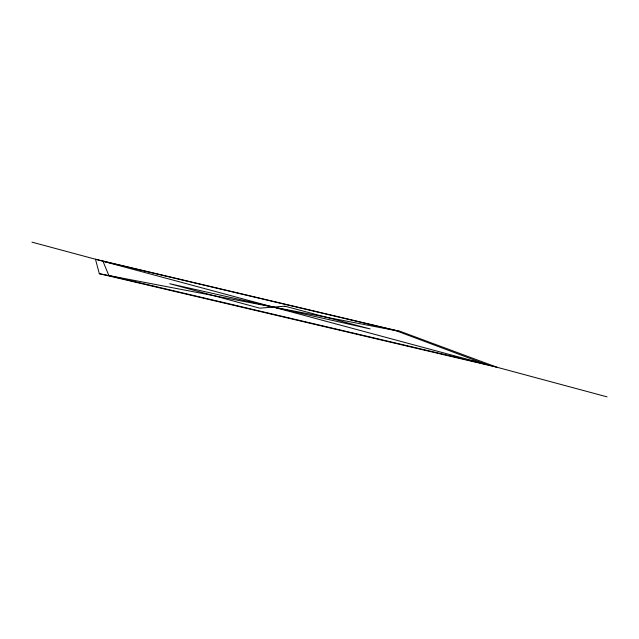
<?xml version="1.0" encoding="UTF-8"?>
<svg xmlns="http://www.w3.org/2000/svg" width="639" height="639" viewBox="0 0 639 639"><rect width="100%" height="100%" fill="white"/><g stroke="black" fill="none" stroke-linecap="round" stroke-linejoin="round"><path stroke-width="0.96" d="M99.325 273.7L400.677 331.513L496.838 367.209L99.325 273.7L95.475 259.234L400.677 331.513M31.95 242.141L607.05 396.859M284.946 306.201L259.761 308.174L169.798 283.724L370.141 328.925L284.946 306.201M485.153 364.062L108.862 275.529L102.967 261.247L395.509 330.523L485.153 364.062"/></g></svg>
